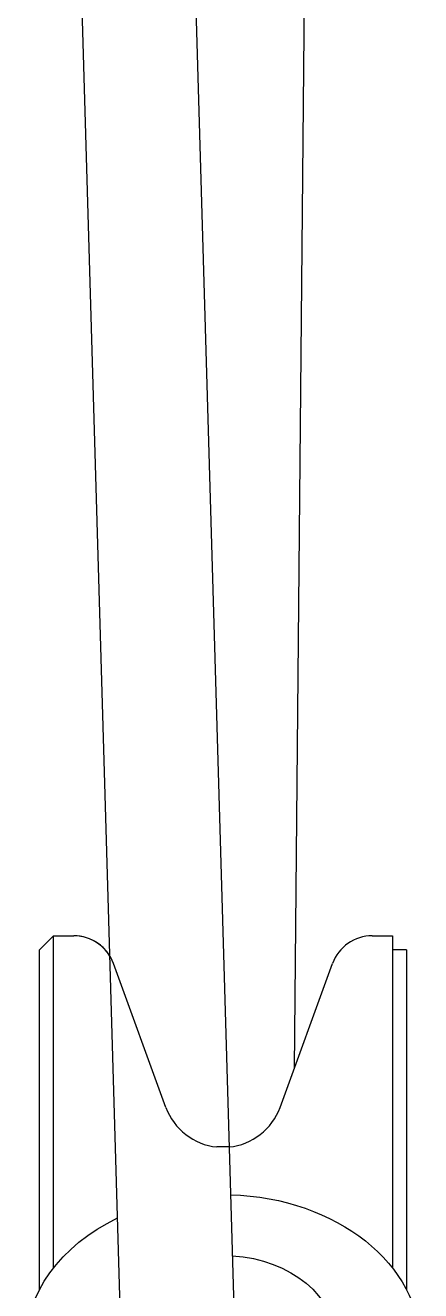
# Model space of a CAD drawing. Extents: x -599358 to 2865263, y -1062760 to 486533.
# Drawn here: x 1040233.5 to 1040277.5, y -673405.6 to -673264.6 of the extents above; entities that cross this region are included whole.
import ezdxf

# ---------------------------------------------------------------- set-up
doc = ezdxf.new("R2010")
doc.units = 0
for name, color, linetype in [('A-LIN-V', 9, 'Continuous'), ('EWHS5T6M-2', 7, 'Continuous'), ('零件1^葫芦小车', 7, 'Continuous')]:
    doc.layers.add(name, color=color, linetype=linetype)

# ---------------------------------------------------------------- blocks, each defined once
blk = doc.blocks.new('55555555rrrrrr-M')
at = {"color": 2}
for p, q in [((1521663.945788493, 577003.1243325913), (1521662.374359922, 577003.1243325913)), ((1521644.195532774, 576981.1584651584), (1521642.838901358, 576981.1584651584))]:
    blk.add_line(p, q, dxfattribs=at)
at = {"layer": 'EWHS5T6M-2', "color": 2, "linetype": 'Continuous'}
for p, q in [((1521623.08864564, 577003.1243325912), (1521624.660074212, 577004.6957611624)), ((1521623.08864564, 577003.1243325912), (1521624.660074212, 577004.6957611624)), ((1521624.660074211, 576967.6800994658), (1521624.660074212, 577004.6957611624)), ((1521624.660074212, 577004.6957611624), (1521626.905537929, 577004.6957611622)), ((1521624.660074212, 577004.6957611624), (1521626.905537929, 577004.6957611622)), ((1521660.128896203, 577004.6957611624), (1521662.374359921, 577004.6957611624)), ((1521660.128896203, 577004.6957611624), (1521662.374359921, 577004.6957611624)), ((1521662.374359921, 577004.6957611624), (1521662.374359921, 576967.6800994781)), ((1521662.374359921, 577004.6957611624), (1521662.374359922, 577003.1243325913)), ((1521623.08864564, 576965.2545344854), (1521623.08864564, 577003.1243325912)), ((1521623.08864564, 576965.2545344854), (1521623.08864564, 577003.1243325912)), ((1521663.945788493, 577003.1243325913), (1521663.945788493, 576965.2545345054)), ((1521663.945788493, 577003.1243325913), (1521663.945788493, 576965.2545345054)), ((1521637.167579787, 576985.5703964817), (1521631.335517427, 577001.593856124)), ((1521649.866854347, 576985.5703964817), (1521655.698916706, 577001.593856124)), ((1521649.866854347, 576985.5703964817), (1521655.698916706, 577001.593856124))]:
    blk.add_line(p, q, dxfattribs=at)
for centre, radius, start, end in [((1521626.905537929, 576999.9814754482), 4.71428571396973, 31.34609801972771, 90), ((1521626.905537929, 576999.9814754482), 4.71428571396973, 20.00000000396578, 90), ((1521660.128896203, 576999.9814754489), 4.714285713311242, 90, 159.9999999958445), ((1521660.128896203, 576999.9814754489), 4.714285713311242, 90, 159.9999999958445), ((1521643.517217067, 576987.8814754505), 6.757142856823807, 200.0000000080178, 264.2386597311325), ((1521643.517217066, 576987.8814754501), 6.757142856539091, 275.7613402420537, 339.9999999970442), ((1521643.517217066, 576987.8814754501), 6.757142856539091, 275.7613402420537, 339.9999999970442)]:
    blk.add_arc(centre, radius, start, end, dxfattribs=at)
at = {"layer": 'EWHS5T6M-2', "color": 2, "linetype": 'Continuous', "extrusion": (0, 0, -1)}
for centre, major_axis, ratio, start_param, end_param in [((1521643.517217099, 576958.999488699), (21.99999999740501, -6.892287390319432e-09), 0.7660444431189835, 4.750321489178046, 6.283185306768072), ((1521643.517217099, 576958.999488699), (21.99999999740552, -6.892287390319432e-09), 0.766044443118973, 3.141592653592506, 4.150051445725493), ((1521643.517217099, 576959.4498128498), (12.57142856994571, -3.939795753539504e-09), 0.7660444431189488, 4.794697985126841, 6.283185307179584), ((1521643.517217099, 576958.999488699), (21.99999999740552, -6.892287390319432e-09), 0.766044443118973, 3.141592653592846, 3.521843856045336), ((1521643.517217099, 576958.999488699), (21.99999999740501, -6.892287390319432e-09), 0.7660444431189835, 5.902934096248728, 6.283185306768072)]:
    blk.add_ellipse(centre, major_axis=major_axis, ratio=ratio, start_param=start_param, end_param=end_param, dxfattribs=at)
at = {"layer": '零件1^葫芦小车', "color": 2, "linetype": 'Continuous'}
for p, q in [((1521636.7253114, 576804.9268701783), (1521626.271219691, 577161.3136934694)), ((1521638.910939867, 577161.3136934693), (1521649.380378616, 576804.4036795617)), ((1521653.028051907, 577161.3136934693), (1521651.439010591, 576989.8898602636))]:
    blk.add_line(p, q, dxfattribs=at)

msp = doc.modelspace()

# ---------------------------------------------------------------- block references
at = {"layer": 'A-LIN-V'}
msp.add_blockref('55555555rrrrrr-M', (-481388.0198128179, -1250370.732668977), dxfattribs=at)

doc.saveas('drawing.dxf')
